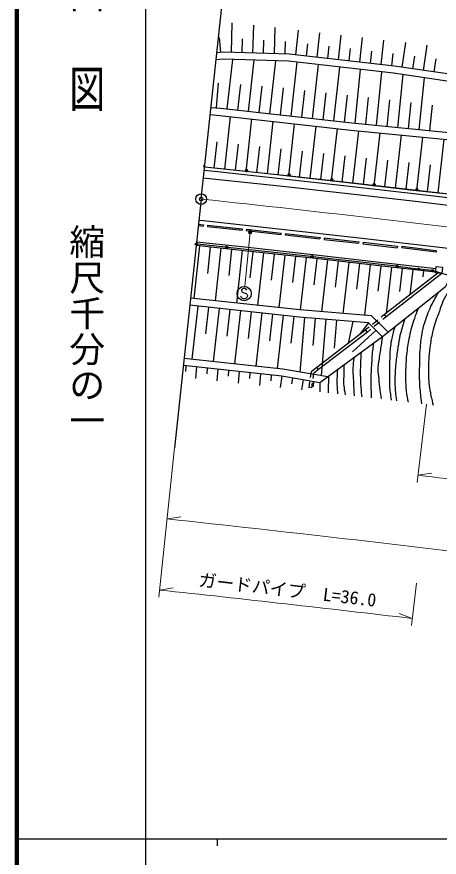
# Model space of a CAD drawing. Units: millimetres, scale not verified. Extents: x 40000 to 680000, y 20000 to 380000.
# Drawn here: x 40000 to 99058, y 202409 to 319971 of the extents above; entities that cross this region are included whole.
import ezdxf
from ezdxf.enums import TextEntityAlignment as Align

# ---------------------------------------------------------------- set-up
doc = ezdxf.new("R2010")
doc.units = ezdxf.units.MM
doc.header["$LTSCALE"] = 1000
doc.header["$PDMODE"] = 32
doc.header["$PDSIZE"] = 500
for name, color, linetype, lineweight in [('M-BGD', 7, 'Continuous', 25), ('M-BMK', 2, 'Continuous', 13), ('M-BMK-OTRS', 5, 'Continuous', 25), ('M-BMK-SRVR', 3, 'Continuous', 25), ('M-STR-HTXT', 7, 'Continuous', 13), ('M-STR-STRC', 7, 'Continuous', 25), ('M-TTL', 2, 'Continuous', 140), ('M-TTL-BAND', 7, 'Continuous', 25)]:
    doc.layers.add(name, color=color, linetype=linetype, lineweight=lineweight)
doc.styles.add('@ＭＳ ゴシック', font='')
doc.styles.add('ＭＳ ゴシック', font='')
doc.styles.get('@ＭＳ ゴシック').set_extended_font_data('@MS Gothic')
doc.styles.get('ＭＳ ゴシック').set_extended_font_data('MS Gothic')

msp = doc.modelspace()

# ---------------------------------------------------------------- linework, layer by layer
at = {"layer": 'M-BGD'}
for p, q in [((70011, 314993), (70130, 319139)), ((73009, 314906), (73122, 318797)), ((76008, 314820), (76113, 318455)), ((79001, 314654), (79393, 318080)), ((81982, 314313), (82373, 317740)), ((68512, 314993), (68361, 317061)), ((71510, 314950), (71566, 316895)), ((74509, 314863), (74561, 316681)), ((77508, 314777), (77557, 316500)), ((84963, 313973), (85354, 317399)), ((87943, 313632), (88334, 317058)), ((90924, 313292), (91315, 316717)), ((93900, 312915), (94408, 316364)), ((80492, 314483), (80687, 316197)), ((83472, 314143), (83668, 315856)), ((86453, 313802), (86648, 315515)), ((89433, 313462), (89629, 315175)), ((96868, 312478), (97390, 316023)), ((69422, 307077), (70195, 313987)), ((72404, 306744), (73204, 313900)), ((92414, 313121), (92612, 314853)), ((95384, 312696), (95645, 314469)), ((98352, 312259), (98620, 314080)), ((75385, 306410), (76213, 313814)), ((78366, 306077), (79210, 313623)), ((81348, 305743), (82191, 313283)), ((84329, 305410), (85172, 312942)), ((87311, 305083), (88054, 312613)), ((90297, 304788), (91035, 312272)), ((93282, 304494), (94012, 311888)), ((67930, 307228), (68217, 310693)), ((70913, 306910), (71313, 310489)), ((96268, 304200), (96983, 311450)), ((73894, 306577), (74308, 310279)), ((76876, 306243), (77298, 310017)), ((79857, 305910), (80279, 309680)), ((82839, 305577), (83260, 309343)), ((85820, 305243), (86241, 309003)), ((88804, 304936), (89173, 308678)), ((91790, 304641), (92154, 308338)), ((94775, 304347), (95133, 307972)), ((97761, 304052), (98111, 307606)), ((69100, 298659), (69899, 306017)), ((72082, 298335), (72881, 305684)), ((75064, 298011), (75862, 305351)), ((78047, 297687), (78844, 305017)), ((81029, 297357), (81845, 304681)), ((84010, 297025), (84826, 304348)), ((86992, 296692), (87809, 304029)), ((89972, 296351), (90817, 303732)), ((92953, 296010), (93803, 303438)), ((67608, 298819), (67993, 302500)), ((70591, 298497), (70990, 302172)), ((95933, 295669), (96791, 303143)), ((98914, 295327), (99777, 302849)), ((73573, 298173), (73972, 301843)), ((76556, 297849), (76954, 301514)), ((79538, 297523), (79946, 301185)), ((82519, 297191), (82927, 300853)), ((85501, 296859), (85910, 300527)), ((88482, 296522), (88904, 300212)), ((91462, 296181), (91888, 299895)), ((94443, 295840), (94871, 299577)), ((97424, 295498), (97855, 299259)), ((65384, 290764), (66058, 290693)), ((65405, 290963), (66080, 290892)), ((66080, 290892), (66058, 290693)), ((66673, 290828), (66652, 290629)), ((66652, 290629), (71490, 290122)), ((66673, 290828), (71511, 290321)), ((71511, 290321), (71490, 290122)), ((72111, 290262), (72089, 290063)), ((72089, 290063), (76934, 289523)), ((72111, 290262), (76956, 289722)), ((76956, 289722), (76934, 289523)), ((77552, 289651), (77530, 289453)), ((77530, 289453), (82373, 288912)), ((77552, 289651), (82396, 289111)), ((82396, 289111), (82373, 288912)), ((82987, 289039), (82965, 288840)), ((82965, 288840), (87799, 288300)), ((82987, 289039), (87821, 288499)), ((87821, 288499), (87799, 288300)), ((88417, 288427), (88394, 288229)), ((88394, 288229), (93192, 287665)), ((88417, 288427), (93216, 287864)), ((65543, 287912), (64765, 280571)), ((67034, 287754), (66646, 284084)), ((68526, 287596), (67748, 280249)), ((70018, 287438), (69629, 283765)), ((71509, 287280), (70731, 279927)), ((73000, 287116), (72591, 283442)), ((74491, 286950), (73674, 279609)), ((93216, 287864), (93192, 287665)), ((98629, 287058), (93801, 287630)), ((98653, 287256), (98629, 287058)), ((75982, 286784), (75574, 283114)), ((77473, 286618), (76657, 279287)), ((78963, 286453), (78556, 282787)), ((80454, 286287), (79640, 278967)), ((81945, 286120), (81528, 282462)), ((83435, 285951), (82612, 278723)), ((84926, 285781), (84514, 282167)), ((86416, 285611), (85604, 278477)), ((87906, 285442), (87500, 281874)), ((89397, 285272), (88595, 278231)), ((90887, 285102), (90487, 281582)), ((92378, 284933), (91645, 278489)), ((93868, 284763), (93502, 281542)), ((95358, 284594), (94957, 281066)), ((98886, 284121), (91426, 278319)), ((96849, 284425), (96755, 283597)), ((65294, 279508), (64490, 272061)), ((66785, 279347), (66383, 275624)), ((68277, 279186), (67472, 271739)), ((69768, 279025), (69366, 275302)), ((71259, 278864), (70455, 271418)), ((72751, 278703), (72348, 274980)), ((74242, 278542), (73438, 271096)), ((75733, 278381), (75331, 274658)), ((77225, 278220), (76421, 270774)), ((78716, 278059), (78314, 274336)), ((80209, 277917), (79582, 270279)), ((81704, 277794), (81390, 273975)), ((83199, 277671), (82550, 269768)), ((84694, 277548), (84369, 273597)), ((90487, 277556), (89711, 276926)), ((91420, 278314), (90953, 277935)), ((91659, 278019), (91192, 277640)), ((86983, 277360), (86343, 274303)), ((89176, 277173), (87939, 275526)), ((89245, 276547), (88778, 276168)), ((90727, 277261), (89951, 276631)), ((88787, 276175), (81942, 270931)), ((90238, 276114), (86917, 273112)), ((89018, 275873), (88778, 276168)), ((89485, 276253), (89018, 275873)), ((63654, 271145), (63567, 270338)), ((65146, 270984), (64972, 269372)), ((66637, 270823), (66550, 270017)), ((68128, 270663), (67955, 269051)), ((69620, 270502), (69533, 269696)), ((81935, 270926), (81153, 270296)), ((82174, 270630), (81507, 270093)), ((71111, 270341), (70937, 268730)), ((72602, 270180), (72516, 269375)), ((74094, 270019), (73920, 268409)), ((75585, 269859), (75498, 269053)), ((77076, 269696), (76801, 268099)), ((78554, 269441), (78417, 268643)), ((81153, 270296), (81033, 269496)), ((81507, 270093), (81398, 269366)), ((80033, 269187), (79790, 267777)), ((80944, 268902), (80824, 268101)), ((81200, 268045), (80824, 268101)), ((81309, 268772), (81200, 268045)), ((81511, 268932), (81390, 268227))]:
    msp.add_line(p, q, dxfattribs=at)
for points in [[(104531, 310338), (92663, 312087), (77993, 313762), (68963, 314023), (67859, 313942)], [(106474, 310314), (104677, 311327), (92793, 313078), (78064, 314761), (68941, 315024), (67967, 314953)], [(67149, 307293), (68485, 307182), (86829, 305130), (102737, 303562), (104178, 303187)], [(67043, 306298), (68388, 306186), (86724, 304136), (102561, 302574), (103926, 302219)], [(104378, 294700), (95923, 295670), (87005, 296691), (79007, 297582), (68118, 298766), (66259, 298960)], [(104329, 294202), (95866, 295173), (86949, 296194), (78953, 297085), (68065, 298269), (66206, 298463)], [(98616, 284727), (90730, 285623), (81810, 286639), (71863, 287746), (65138, 288458)], [(98560, 284230), (90673, 285127), (81755, 286142), (71809, 287248), (65085, 287960)], [(98653, 287256), (93824, 287828), (93801, 287630)], [(100577, 283563), (99885, 282138), (91136, 275218), (82378, 268783)], [(99426, 284060), (91659, 278019), (91426, 278319)], [(91842, 275927), (89615, 278147), (79578, 278972), (64301, 280621)], [(91136, 275218), (89168, 277181), (79484, 277976), (64195, 279627)], [(89018, 275873), (82174, 270630), (81942, 270931)], [(83496, 269605), (77185, 270692), (63400, 272178)], [(82378, 268783), (77047, 269701), (63293, 271184)]]:
    msp.add_lwpolyline(points, dxfattribs=at)
msp.add_lwpolyline([(99535, 284943), (99435, 284059), (98552, 284159), (98652, 285043)], close=True, dxfattribs=at)
for points, knots in [([(101275, 282655), (100712, 282040), (100536, 281801), (100142, 281197), (99495, 280205), (99356, 279522), (98947, 278410), (98588, 277436), (98382, 276888), (98140, 275878), (97939, 275040), (97857, 274560), (97761, 273703), (97616, 272401), (97527, 271665), (97545, 270354), (97560, 269319), (97603, 268735), (97773, 267714), (97908, 266902), (97976, 266609), (98231, 265656)], [0, 0, 0, 0, 1, 1, 1, 2, 2, 2, 3, 3, 3, 4, 4, 4, 5, 5, 5, 6, 6, 6, 7, 7, 7, 7]), ([(96648, 265844), (96483, 266971), (96442, 267298), (96374, 268236), (96293, 269357), (96317, 269989), (96329, 271113), (96339, 272109), (96336, 272670), (96426, 273662), (96510, 274579), (96557, 275096), (96734, 276000), (96860, 276644), (96977, 276996), (97183, 277618), (97516, 278623), (97742, 279179), (98239, 280113), (98524, 280649), (98629, 280842), (99022, 281456)], [0, 0, 0, 0, 1, 1, 1, 2, 2, 2, 3, 3, 3, 4, 4, 4, 5, 5, 5, 6, 6, 6, 7, 7, 7, 7]), ([(96127, 279166), (95853, 278518), (95784, 278327), (95590, 277779), (95249, 276812), (95097, 276253), (94887, 275249), (94704, 274377), (94619, 273884), (94523, 272998), (94422, 272065), (94398, 271539), (94368, 270600), (94343, 269805), (94339, 269358), (94372, 268563), (94403, 267834), (94427, 267420), (94581, 266707), (94635, 266457), (94651, 266365), (94736, 266069)], [0, 0, 0, 0, 1, 1, 1, 2, 2, 2, 3, 3, 3, 4, 4, 4, 5, 5, 5, 6, 6, 6, 7, 7, 7, 7]), ([(93130, 266258), (92988, 267277), (92950, 267586), (92915, 268443), (92875, 269406), (92926, 269947), (92986, 270909), (93033, 271656), (93100, 272071), (93204, 272812), (93399, 274204), (93469, 275000), (93864, 276348), (94025, 276895), (94078, 277095), (94318, 277735)], [0, 0, 0, 0, 1, 1, 1, 2, 2, 2, 3, 3, 3, 4, 4, 4, 5, 5, 5, 5]), ([(92841, 276567), (92584, 275728), (92511, 275464), (92375, 274741), (92212, 273874), (92193, 273374), (92149, 272493), (92100, 271515), (92141, 270966), (92133, 269987), (92128, 269341), (92088, 268979), (92118, 268334), (92155, 267553), (92210, 267272), (92365, 266347)], [0, 0, 0, 0, 1, 1, 1, 2, 2, 2, 3, 3, 3, 4, 4, 4, 5, 5, 5, 5]), ([(90993, 266507), (90904, 267114), (90882, 267272), (90819, 267763), (90741, 268369), (90703, 268709), (90643, 269316), (90592, 269836), (90532, 270128), (90539, 270650), (90550, 271431), (90666, 271862), (90770, 272636), (90871, 273393), (90959, 273812), (91056, 274569), (91089, 274822), (91100, 274904), (91136, 275218)], [0, 0, 0, 0, 1, 1, 1, 2, 2, 2, 3, 3, 3, 4, 4, 4, 5, 5, 5, 6, 6, 6, 6]), ([(89864, 274284), (89788, 273807), (89773, 273674), (89727, 273281), (89636, 272504), (89635, 272064), (89593, 271282), (89555, 270572), (89520, 270175), (89512, 269464), (89503, 268695), (89523, 268264), (89529, 267495), (89532, 267175), (89532, 267075), (89536, 266676)], [0, 0, 0, 0, 1, 1, 1, 2, 2, 2, 3, 3, 3, 4, 4, 4, 5, 5, 5, 5]), ([(88269, 266823), (88179, 267704), (88158, 267948), (88120, 268671), (88073, 269551), (88067, 270046), (88084, 270928), (88101, 271760), (88120, 272042), (88194, 273056)], [0, 0, 0, 0, 1, 1, 1, 2, 2, 2, 3, 3, 3, 3]), ([(87125, 272271), (87039, 271597), (87021, 271394), (86998, 270828), (86966, 270049), (87039, 269612), (87071, 268833), (87101, 268098), (87111, 267866), (87154, 266951)], [0, 0, 0, 0, 1, 1, 1, 2, 2, 2, 3, 3, 3, 3]), ([(84841, 270593), (84772, 269501), (84728, 269179), (84776, 268274), (84798, 267859), (84804, 267712), (84862, 267214)], [0, 0, 0, 0, 1, 1, 1, 2, 2, 2, 2]), ([(85964, 267088), (85843, 267657), (85819, 267839), (85766, 268326), (85679, 269139), (85785, 269602), (85770, 270419), (85764, 270748), (85763, 270854), (85750, 271260)], [0, 0, 0, 0, 1, 1, 1, 2, 2, 2, 3, 3, 3, 3])]:
    msp.add_open_spline(points, degree=3, knots=knots, dxfattribs=at)
for points in [[(83596, 267358), (83604, 268524), (83604, 268524), (83612, 269690)], [(82378, 268783), (82381, 268139), (82381, 268139), (82383, 267496)]]:
    msp.add_open_spline(points, degree=3, dxfattribs=at)
at = {"layer": 'M-BMK'}
msp.add_arc((-252745, -2688568), 3000000, 82.9347, 83.90512, dxfattribs=at)
at = {"layer": 'M-BMK-OTRS'}
for q in [(69497, 329277), (62064, 259672)]:
    msp.add_line((65780, 294474), q, dxfattribs=at)
at = {"layer": 'M-BMK-SRVR'}
msp.add_circle((65780, 294474), 750, dxfattribs=at)
msp.add_point((65780, 294474), dxfattribs=at)
at = {"layer": 'M-STR-HTXT'}
for p, q in [((72631, 289844), (71888, 282250)), ((97266, 265771), (95971, 254847)), ((62064, 259672), (59835, 238791)), ((96089, 255840), (98035, 256113)), ((61002, 249729), (62945, 250024)), ((59941, 239785), (61883, 240081)), ((95880, 240760), (95171, 234802)), ((95290, 235795), (93462, 236516))]:
    msp.add_line(p, q, dxfattribs=at)
for radius in [150, 120, 90, 60, 30, 20]:
    msp.add_circle((72631, 289844), radius, dxfattribs=at)
for radius, start, end in [(2965000, 82.9347, 83.24346), (2955000, 82.9347, 83.90512), (2945000, 83.21302, 83.90512)]:
    msp.add_arc((-252745, -2688568), radius, start, end, dxfattribs=at)
msp.add_point((72631, 289844), dxfattribs=at)
at = {"layer": 'M-STR-STRC'}
for p, q in [((69193, 287738), (65256, 288151)), ((81116, 286424), (69491, 287705)), ((93029, 285074), (81414, 286391)), ((96008, 284687), (93327, 285037)), ((97976, 284493), (96306, 284653)), ((100836, 283649), (98269, 284435)), ((71516, 281892), (71425, 281710)), ((71425, 281710), (71425, 281619)), ((71425, 281619), (71516, 281438)), ((71697, 281983), (71516, 281892)), ((71516, 281438), (72061, 281256)), ((71879, 281983), (71697, 281983)), ((72061, 281892), (71879, 281983)), ((72152, 281710), (72061, 281892)), ((72061, 281256), (72152, 281165)), ((72152, 281165), (72243, 280983)), ((72243, 280983), (72243, 280892)), ((71425, 280710), (71334, 280892)), ((71516, 280619), (71425, 280710)), ((71697, 280528), (71516, 280619)), ((71879, 280528), (71697, 280528)), ((72061, 280619), (71879, 280528)), ((72152, 280710), (72061, 280619)), ((72243, 280892), (72152, 280710))]:
    msp.add_line(p, q, dxfattribs=at)
for points in [[(107882, 294526), (103377, 294892), (99407, 295259), (95426, 295695), (87480, 296610), (75575, 297954), (66256, 298933)], [(66099, 297457), (66454, 297420), (76750, 296306), (85915, 295290), (95325, 294206), (104197, 293155)], [(104189, 287082), (98719, 287746), (87865, 289001), (76995, 290220), (66118, 291410), (65460, 291478)]]:
    msp.add_lwpolyline(points, dxfattribs=at)
for centre, radius in [((72097, 298432), 100), ((78063, 297786), 112), ((78063, 297786), 100), ((84025, 297113), 112), ((84025, 297113), 100), ((89987, 296434), 100), ((95947, 295751), 100), ((65107, 288166), 150), ((65107, 288166), 120), ((65107, 288166), 100), ((69342, 287722), 150), ((69342, 287722), 120), ((69342, 287722), 100), ((81265, 286407), 150), ((81265, 286407), 120), ((81265, 286407), 100), ((93178, 285057), 150), ((93178, 285057), 120), ((93178, 285057), 100), ((96156, 284668), 150), ((96156, 284668), 120), ((96156, 284668), 100), ((98125, 284479), 150), ((98125, 284479), 120), ((98125, 284479), 100), ((71788, 281256), 1000)]:
    msp.add_circle(centre, radius, dxfattribs=at)
for centre, radius, start, end in [((66272, 299082), 150, 84.00652, 264.00652), ((72097, 298432), 188, 317.13662, 210.87641), ((72097, 298432), 150, 305.41614, 222.59689), ((72097, 298432), 112, 264.00654, 264.00649), ((78063, 297786), 188, 316.68606, 210.42586), ((78063, 297786), 150, 304.96558, 222.14634), ((84025, 297113), 188, 316.68606, 210.42586), ((84025, 297113), 150, 304.96558, 222.14634), ((89987, 296434), 188, 316.56077, 210.30056), ((89987, 296434), 150, 304.84029, 222.02104), ((89987, 296434), 112, 263.4307, 263.43063), ((95947, 295751), 188, 316.88956, 210.62936), ((95947, 295751), 150, 305.16908, 222.34984), ((95947, 295751), 112, 263.75948, 263.75944)]:
    msp.add_arc(centre, radius, start, end, dxfattribs=at)
at = {"layer": 'M-TTL'}
msp.add_line((40000, 380000), (40000, 20000), dxfattribs=at)
at = {"layer": 'M-TTL-BAND'}
for p, q in [((58000, 370000), (58000, 20000)), ((40000, 205000), (579000, 205000)), ((68000, 205000), (68000, 204000))]:
    msp.add_line(p, q, dxfattribs=at)

# ---------------------------------------------------------------- texts
at = {"layer": 'M-STR-HTXT', "style": 'ＭＳ ゴシック'}
msp.add_text('ガードパイプ\u3000L=36.0', height=1833, rotation=353.347, dxfattribs=at).set_placement((77679, 238340), align=Align.BOTTOM_CENTER)
at = {"layer": 'M-TTL-BAND', "style": '@ＭＳ ゴシック', "width": 1.4}
msp.add_text('平  面  図', height=3666, rotation=270, dxfattribs=at).set_placement((49777, 306475), align=Align.MIDDLE_RIGHT)
at = {"layer": 'M-TTL-BAND', "style": '@ＭＳ ゴシック'}
msp.add_text('縮尺千分の一', height=3666, rotation=270, dxfattribs=at).set_placement((49777, 261030), align=Align.MIDDLE_RIGHT)

doc.saveas('drawing.dxf')
